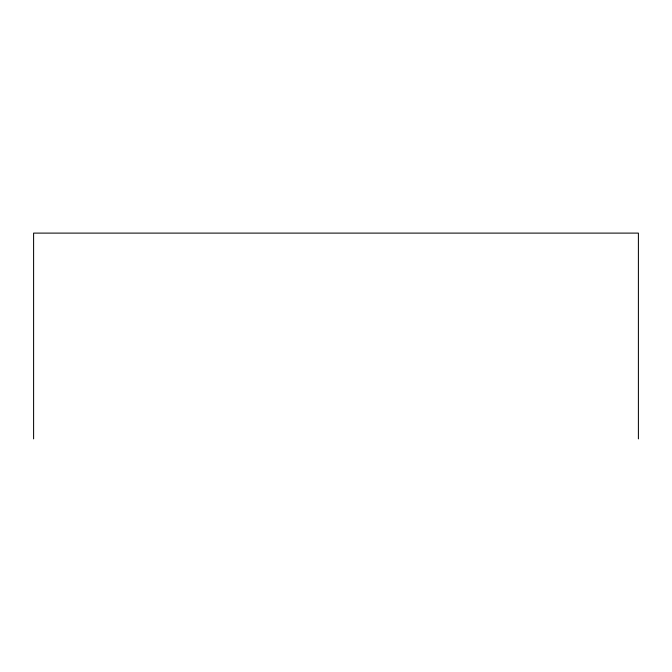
<?xml version="1.0" encoding="UTF-8"?>
<svg xmlns="http://www.w3.org/2000/svg" width="672" height="672" viewBox="0 0 672 672"><rect width="100%" height="100%" fill="white"/><g stroke="black" fill="none" stroke-linecap="round" stroke-linejoin="round"><path stroke-width="1.01" d="M638.4 438.892L638.4 233.108L33.6 233.108L33.6 438.892"/></g></svg>
